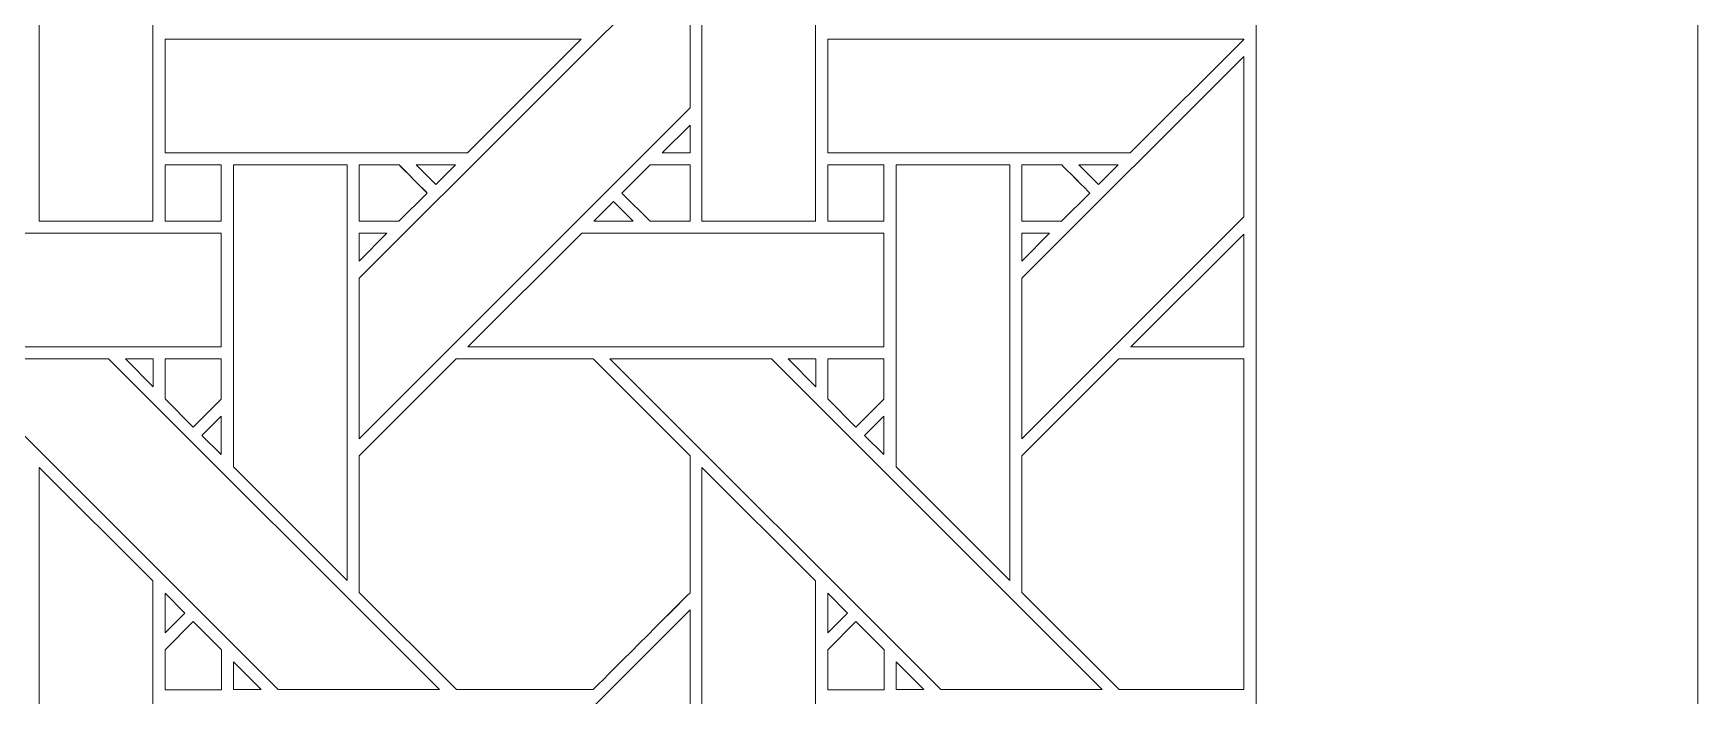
# Model space of a CAD drawing. Header units: inches. Extents: x 7.4 to 17.4, y 4.1 to 14.1.
# Drawn here: x 15 to 17.383, y 6.477 to 7.426 of the extents above; entities that cross this region are included whole.
import ezdxf

# ---------------------------------------------------------------- set-up
doc = ezdxf.new("R2010")
doc.units = ezdxf.units.IN
doc.header["$MEASUREMENT"] = 0
doc.layers.add('Design', color=7, linetype='Continuous', lineweight=0)

msp = doc.modelspace()

# ---------------------------------------------------------------- linework, layer by layer
at = {"layer": 'Design'}
for points, knots in [([(7.3829, 14.0948), (7.3829, 14.0948), (7.3829, 4.0948), (7.3829, 4.0948), (7.3829, 4.0948), (17.3829, 4.0948), (17.3829, 4.0948), (17.3829, 4.0948), (17.3829, 14.0948), (17.3829, 14.0948), (17.3829, 14.0948), (7.3829, 14.0948), (7.3829, 14.0948)], [0, 0, 0, 0, 1, 1, 1, 2, 2, 2, 3, 3, 3, 4, 4, 4, 4]), ([(8.0149, 13.4627), (8.0149, 13.4627), (8.0149, 4.7268), (8.0149, 4.7268), (8.0149, 4.7268), (16.7508, 4.7268), (16.7508, 4.7268), (16.7508, 4.7268), (16.7508, 13.4627), (16.7508, 13.4627), (16.7508, 13.4627), (8.0149, 13.4627), (8.0149, 13.4627)], [0, 0, 0, 0, 1, 1, 1, 2, 2, 2, 3, 3, 3, 4, 4, 4, 4]), ([(15.0087, 7.157), (15.0087, 7.157), (15.0087, 7.7528), (15.0087, 7.7528), (15.0087, 7.7528), (15.1714, 7.5906), (15.1714, 7.5906), (15.1714, 7.5906), (15.1714, 7.157), (15.1714, 7.157), (15.1714, 7.157), (15.0087, 7.157), (15.0087, 7.157)], [0, 0, 0, 0, 1, 1, 1, 2, 2, 2, 3, 3, 3, 4, 4, 4, 4]), ([(15.9574, 7.157), (15.9574, 7.157), (15.9574, 7.7528), (15.9574, 7.7528), (15.9574, 7.7528), (16.1201, 7.5906), (16.1201, 7.5906), (16.1201, 7.5906), (16.1201, 7.157), (16.1201, 7.157), (16.1201, 7.157), (15.9574, 7.157), (15.9574, 7.157)], [0, 0, 0, 0, 1, 1, 1, 2, 2, 2, 3, 3, 3, 4, 4, 4, 4]), ([(15.4666, 6.8455), (15.4666, 6.8455), (15.4666, 7.0756), (15.4666, 7.0756), (15.4666, 7.0756), (15.9403, 7.5492), (15.9403, 7.5492), (15.9403, 7.5492), (15.9403, 7.3192), (15.9403, 7.3192), (15.9403, 7.3192), (15.4666, 6.8455), (15.4666, 6.8455)], [0, 0, 0, 0, 1, 1, 1, 2, 2, 2, 3, 3, 3, 4, 4, 4, 4]), ([(15.6217, 7.255), (15.6217, 7.255), (15.1887, 7.255), (15.1887, 7.255), (15.1887, 7.255), (15.1887, 7.4177), (15.1887, 7.4177), (15.1887, 7.4177), (15.7844, 7.4177), (15.7844, 7.4177), (15.7844, 7.4177), (15.6217, 7.255), (15.6217, 7.255)], [0, 0, 0, 0, 1, 1, 1, 2, 2, 2, 3, 3, 3, 4, 4, 4, 4]), ([(16.7329, 7.4174), (16.7329, 7.4174), (16.5704, 7.255), (16.5704, 7.255), (16.5704, 7.255), (16.1375, 7.255), (16.1375, 7.255), (16.1375, 7.255), (16.1375, 7.4177), (16.1375, 7.4177), (16.1375, 7.4177), (16.7329, 7.4177), (16.7329, 7.4177), (16.7329, 7.4177), (16.7329, 7.4174), (16.7329, 7.4174)], [0, 0, 0, 0, 1, 1, 1, 2, 2, 2, 3, 3, 3, 4, 4, 4, 5, 5, 5, 5]), ([(16.4153, 6.8455), (16.4153, 6.8455), (16.4153, 7.0756), (16.4153, 7.0756), (16.4153, 7.0756), (16.7329, 7.3931), (16.7329, 7.3931), (16.7329, 7.3931), (16.7329, 7.1631), (16.7329, 7.1631), (16.7329, 7.1631), (16.4153, 6.8455), (16.4153, 6.8455)], [0, 0, 0, 0, 1, 1, 1, 2, 2, 2, 3, 3, 3, 4, 4, 4, 4]), ([(15.9403, 7.2948), (15.9403, 7.2948), (15.9403, 7.255), (15.9403, 7.255), (15.9403, 7.255), (15.9005, 7.255), (15.9005, 7.255), (15.9005, 7.255), (15.9403, 7.2948), (15.9403, 7.2948)], [0, 0, 0, 0, 1, 1, 1, 2, 2, 2, 3, 3, 3, 3]), ([(15.1887, 7.2377), (15.1887, 7.2377), (15.269, 7.2377), (15.269, 7.2377), (15.269, 7.2377), (15.269, 7.1569), (15.269, 7.1569), (15.269, 7.1569), (15.1887, 7.1569), (15.1887, 7.1569), (15.1887, 7.1569), (15.1887, 7.2377), (15.1887, 7.2377)], [0, 0, 0, 0, 1, 1, 1, 2, 2, 2, 3, 3, 3, 4, 4, 4, 4]), ([(15.1887, 7.1569), (15.1887, 7.1569), (15.1887, 7.2377), (15.1887, 7.2377), (15.1887, 7.2377), (15.269, 7.2377), (15.269, 7.2377), (15.269, 7.2377), (15.269, 7.1569), (15.269, 7.1569), (15.269, 7.1569), (15.1887, 7.1569), (15.1887, 7.1569)], [0, 0, 0, 0, 1, 1, 1, 2, 2, 2, 3, 3, 3, 4, 4, 4, 4]), ([(15.2865, 6.8055), (15.2865, 6.8055), (15.2865, 7.2377), (15.2865, 7.2377), (15.2865, 7.2377), (15.4494, 7.2377), (15.4494, 7.2377), (15.4494, 7.2377), (15.4494, 6.6426), (15.4494, 6.6426), (15.4494, 6.6426), (15.2865, 6.8055), (15.2865, 6.8055)], [0, 0, 0, 0, 1, 1, 1, 2, 2, 2, 3, 3, 3, 4, 4, 4, 4]), ([(15.5237, 7.2377), (15.5288, 7.2326), (15.5596, 7.2018), (15.564, 7.1974), (15.564, 7.1974), (15.5236, 7.1569), (15.5236, 7.1569), (15.5236, 7.1569), (15.4666, 7.1569), (15.4666, 7.1569), (15.4666, 7.1569), (15.4666, 7.2377), (15.4666, 7.2377), (15.4666, 7.2377), (15.5237, 7.2377), (15.5237, 7.2377)], [0, 0, 0, 0, 1, 1, 1, 2, 2, 2, 3, 3, 3, 4, 4, 4, 5, 5, 5, 5]), ([(15.564, 7.1974), (15.564, 7.1974), (15.5236, 7.1569), (15.5236, 7.1569), (15.5236, 7.1569), (15.4666, 7.1569), (15.4666, 7.1569), (15.4666, 7.1569), (15.4666, 7.2377), (15.4666, 7.2377), (15.4666, 7.2377), (15.5237, 7.2377), (15.5237, 7.2377), (15.5293, 7.2322), (15.564, 7.1974), (15.564, 7.1974)], [0, 0, 0, 0, 1, 1, 1, 2, 2, 2, 3, 3, 3, 4, 4, 4, 5, 5, 5, 5]), ([(15.548, 7.2377), (15.548, 7.2377), (15.6045, 7.2377), (15.6045, 7.2377), (15.6045, 7.2377), (15.5762, 7.2096), (15.5762, 7.2096), (15.5762, 7.2096), (15.548, 7.2377), (15.548, 7.2377)], [0, 0, 0, 0, 1, 1, 1, 2, 2, 2, 3, 3, 3, 3]), ([(15.8832, 7.1569), (15.8832, 7.1569), (15.8428, 7.1973), (15.8428, 7.1973), (15.8428, 7.1973), (15.8832, 7.2377), (15.8832, 7.2377), (15.8832, 7.2377), (15.9403, 7.2377), (15.9403, 7.2377), (15.9403, 7.2377), (15.9403, 7.1569), (15.9403, 7.1569), (15.9403, 7.1569), (15.8832, 7.1569), (15.8832, 7.1569)], [0, 0, 0, 0, 1, 1, 1, 2, 2, 2, 3, 3, 3, 4, 4, 4, 5, 5, 5, 5]), ([(15.9403, 7.1569), (15.9403, 7.1569), (15.8832, 7.1569), (15.8832, 7.1569), (15.8832, 7.1569), (15.8428, 7.1973), (15.8428, 7.1973), (15.8428, 7.1973), (15.8832, 7.2377), (15.8832, 7.2377), (15.8832, 7.2377), (15.9403, 7.2377), (15.9403, 7.2377), (15.9403, 7.2377), (15.9403, 7.1569), (15.9403, 7.1569)], [0, 0, 0, 0, 1, 1, 1, 2, 2, 2, 3, 3, 3, 4, 4, 4, 5, 5, 5, 5]), ([(16.1375, 7.2377), (16.1375, 7.2377), (16.2177, 7.2377), (16.2177, 7.2377), (16.2177, 7.2377), (16.2177, 7.1569), (16.2177, 7.1569), (16.2177, 7.1569), (16.1375, 7.1569), (16.1375, 7.1569), (16.1375, 7.1569), (16.1375, 7.2377), (16.1375, 7.2377)], [0, 0, 0, 0, 1, 1, 1, 2, 2, 2, 3, 3, 3, 4, 4, 4, 4]), ([(16.1375, 7.1569), (16.1375, 7.1569), (16.1375, 7.2377), (16.1375, 7.2377), (16.1375, 7.2377), (16.2177, 7.2377), (16.2177, 7.2377), (16.2177, 7.2377), (16.2177, 7.1569), (16.2177, 7.1569), (16.2177, 7.1569), (16.1375, 7.1569), (16.1375, 7.1569)], [0, 0, 0, 0, 1, 1, 1, 2, 2, 2, 3, 3, 3, 4, 4, 4, 4]), ([(16.3982, 6.6426), (16.3982, 6.6426), (16.2352, 6.8055), (16.2352, 6.8055), (16.2352, 6.8055), (16.2352, 7.2377), (16.2352, 7.2377), (16.2352, 7.2377), (16.3982, 7.2377), (16.3982, 7.2377), (16.3982, 7.2377), (16.3982, 6.6426), (16.3982, 6.6426)], [0, 0, 0, 0, 1, 1, 1, 2, 2, 2, 3, 3, 3, 4, 4, 4, 4]), ([(16.4724, 7.2377), (16.4775, 7.2326), (16.5083, 7.2018), (16.5127, 7.1974), (16.5127, 7.1974), (16.4723, 7.1569), (16.4723, 7.1569), (16.4723, 7.1569), (16.4153, 7.1569), (16.4153, 7.1569), (16.4153, 7.1569), (16.4153, 7.2377), (16.4153, 7.2377), (16.4153, 7.2377), (16.4724, 7.2377), (16.4724, 7.2377)], [0, 0, 0, 0, 1, 1, 1, 2, 2, 2, 3, 3, 3, 4, 4, 4, 5, 5, 5, 5]), ([(16.4153, 7.1569), (16.4153, 7.1569), (16.4153, 7.2377), (16.4153, 7.2377), (16.4153, 7.2377), (16.4724, 7.2377), (16.4724, 7.2377), (16.4777, 7.2324), (16.5085, 7.2016), (16.5127, 7.1974), (16.5127, 7.1974), (16.4723, 7.1569), (16.4723, 7.1569), (16.4723, 7.1569), (16.4153, 7.1569), (16.4153, 7.1569)], [0, 0, 0, 0, 1, 1, 1, 2, 2, 2, 3, 3, 3, 4, 4, 4, 5, 5, 5, 5]), ([(16.4967, 7.2377), (16.4967, 7.2377), (16.5532, 7.2377), (16.5532, 7.2377), (16.5532, 7.2377), (16.5249, 7.2096), (16.5249, 7.2096), (16.5249, 7.2096), (16.4967, 7.2377), (16.4967, 7.2377)], [0, 0, 0, 0, 1, 1, 1, 2, 2, 2, 3, 3, 3, 3]), ([(15.8307, 7.1852), (15.8307, 7.1852), (15.8589, 7.157), (15.8589, 7.157), (15.8589, 7.157), (15.8024, 7.157), (15.8024, 7.157), (15.8024, 7.157), (15.8307, 7.1852), (15.8307, 7.1852)], [0, 0, 0, 0, 1, 1, 1, 2, 2, 2, 3, 3, 3, 3]), ([(15.269, 7.1398), (15.269, 7.1398), (15.269, 6.977), (15.269, 6.977), (15.269, 6.977), (14.6737, 6.977), (14.6737, 6.977), (14.6737, 6.977), (14.8365, 7.1398), (14.8365, 7.1398), (14.8365, 7.1398), (15.269, 7.1398), (15.269, 7.1398)], [0, 0, 0, 0, 1, 1, 1, 2, 2, 2, 3, 3, 3, 4, 4, 4, 4]), ([(15.5064, 7.1398), (15.5064, 7.1398), (15.4666, 7.1), (15.4666, 7.1), (15.4666, 7.1), (15.4666, 7.1398), (15.4666, 7.1398), (15.4666, 7.1398), (15.5064, 7.1398), (15.5064, 7.1398)], [0, 0, 0, 0, 1, 1, 1, 2, 2, 2, 3, 3, 3, 3]), ([(16.2177, 7.1398), (16.2177, 7.1398), (16.2177, 6.977), (16.2177, 6.977), (16.2177, 6.977), (15.6224, 6.977), (15.6224, 6.977), (15.6224, 6.977), (15.7853, 7.1398), (15.7853, 7.1398), (15.7853, 7.1398), (16.2177, 7.1398), (16.2177, 7.1398)], [0, 0, 0, 0, 1, 1, 1, 2, 2, 2, 3, 3, 3, 4, 4, 4, 4]), ([(16.4551, 7.1398), (16.4551, 7.1398), (16.4153, 7.1), (16.4153, 7.1), (16.4153, 7.1), (16.4153, 7.1398), (16.4153, 7.1398), (16.4153, 7.1398), (16.4551, 7.1398), (16.4551, 7.1398)], [0, 0, 0, 0, 1, 1, 1, 2, 2, 2, 3, 3, 3, 3]), ([(16.5711, 6.977), (16.5711, 6.977), (16.7329, 7.1387), (16.7329, 7.1387), (16.7329, 7.1387), (16.7329, 6.977), (16.7329, 6.977), (16.7329, 6.977), (16.5711, 6.977), (16.5711, 6.977)], [0, 0, 0, 0, 1, 1, 1, 2, 2, 2, 3, 3, 3, 3]), ([(15.3506, 6.4862), (15.3506, 6.4862), (14.877, 6.9599), (14.877, 6.9599), (14.877, 6.9599), (15.1079, 6.9599), (15.1079, 6.9599), (15.1079, 6.9599), (15.5816, 6.4862), (15.5816, 6.4862), (15.5816, 6.4862), (15.3506, 6.4862), (15.3506, 6.4862)], [0, 0, 0, 0, 1, 1, 1, 2, 2, 2, 3, 3, 3, 4, 4, 4, 4]), ([(15.1715, 6.9599), (15.1715, 6.9599), (15.1715, 6.92), (15.1715, 6.92), (15.1715, 6.92), (15.1321, 6.9599), (15.1321, 6.9599), (15.1321, 6.9599), (15.1715, 6.9599), (15.1715, 6.9599)], [0, 0, 0, 0, 1, 1, 1, 2, 2, 2, 3, 3, 3, 3]), ([(15.269, 6.9599), (15.269, 6.9599), (15.269, 6.9023), (15.269, 6.9023), (15.269, 6.9023), (15.2291, 6.8623), (15.2291, 6.8623), (15.2291, 6.8623), (15.1887, 6.9027), (15.1887, 6.9027), (15.1887, 6.9027), (15.1887, 6.9599), (15.1887, 6.9599), (15.1887, 6.9599), (15.269, 6.9599), (15.269, 6.9599)], [0, 0, 0, 0, 1, 1, 1, 2, 2, 2, 3, 3, 3, 4, 4, 4, 5, 5, 5, 5]), ([(15.2291, 6.8623), (15.2291, 6.8623), (15.1887, 6.9027), (15.1887, 6.9027), (15.1887, 6.9027), (15.1887, 6.9599), (15.1887, 6.9599), (15.1887, 6.9599), (15.269, 6.9599), (15.269, 6.9599), (15.269, 6.9599), (15.269, 6.9023), (15.269, 6.9023), (15.269, 6.9023), (15.2291, 6.8623), (15.2291, 6.8623)], [0, 0, 0, 0, 1, 1, 1, 2, 2, 2, 3, 3, 3, 4, 4, 4, 5, 5, 5, 5]), ([(15.6053, 6.9598), (15.6053, 6.9598), (15.8015, 6.9598), (15.8015, 6.9598), (15.8015, 6.9598), (15.9403, 6.8211), (15.9403, 6.8211), (15.9403, 6.8211), (15.9403, 6.6249), (15.9403, 6.6249), (15.9225, 6.607), (15.8105, 6.4952), (15.8016, 6.4862), (15.8016, 6.4862), (15.6058, 6.4862), (15.6058, 6.4862), (15.6058, 6.4862), (15.4666, 6.6255), (15.4666, 6.6255), (15.4666, 6.6255), (15.4666, 6.8211), (15.4666, 6.8211), (15.4666, 6.8211), (15.6053, 6.9598), (15.6053, 6.9598)], [0, 0, 0, 0, 1, 1, 1, 2, 2, 2, 3, 3, 3, 4, 4, 4, 5, 5, 5, 6, 6, 6, 7, 7, 7, 8, 8, 8, 8]), ([(15.9403, 6.6249), (15.9223, 6.6069), (15.8105, 6.4951), (15.8016, 6.4862), (15.8016, 6.4862), (15.6058, 6.4862), (15.6058, 6.4862), (15.6058, 6.4862), (15.4666, 6.6255), (15.4666, 6.6255), (15.4666, 6.6255), (15.4666, 6.8211), (15.4666, 6.8211), (15.4666, 6.8211), (15.6053, 6.9598), (15.6053, 6.9598), (15.6053, 6.9598), (15.8015, 6.9598), (15.8015, 6.9598), (15.8015, 6.9598), (15.9403, 6.8211), (15.9403, 6.8211), (15.9403, 6.8211), (15.9403, 6.6249), (15.9403, 6.6249)], [0, 0, 0, 0, 1, 1, 1, 2, 2, 2, 3, 3, 3, 4, 4, 4, 5, 5, 5, 6, 6, 6, 7, 7, 7, 8, 8, 8, 8]), ([(16.2993, 6.4862), (16.2993, 6.4862), (15.8257, 6.9599), (15.8257, 6.9599), (15.8257, 6.9599), (16.0567, 6.9599), (16.0567, 6.9599), (16.0567, 6.9599), (16.5303, 6.4862), (16.5303, 6.4862), (16.5303, 6.4862), (16.2993, 6.4862), (16.2993, 6.4862)], [0, 0, 0, 0, 1, 1, 1, 2, 2, 2, 3, 3, 3, 4, 4, 4, 4]), ([(16.1202, 6.9599), (16.1202, 6.9599), (16.1202, 6.9201), (16.1202, 6.9201), (16.1202, 6.9201), (16.0808, 6.9599), (16.0808, 6.9599), (16.0808, 6.9599), (16.1202, 6.9599), (16.1202, 6.9599)], [0, 0, 0, 0, 1, 1, 1, 2, 2, 2, 3, 3, 3, 3]), ([(16.2177, 6.9599), (16.2177, 6.9599), (16.2177, 6.9023), (16.2177, 6.9023), (16.2177, 6.9023), (16.1778, 6.8623), (16.1778, 6.8623), (16.1778, 6.8623), (16.1375, 6.9027), (16.1375, 6.9027), (16.1375, 6.9027), (16.1375, 6.9599), (16.1375, 6.9599), (16.1375, 6.9599), (16.2177, 6.9599), (16.2177, 6.9599)], [0, 0, 0, 0, 1, 1, 1, 2, 2, 2, 3, 3, 3, 4, 4, 4, 5, 5, 5, 5]), ([(16.1778, 6.8623), (16.1778, 6.8623), (16.1375, 6.9027), (16.1375, 6.9027), (16.1375, 6.9027), (16.1375, 6.9599), (16.1375, 6.9599), (16.1375, 6.9599), (16.2177, 6.9599), (16.2177, 6.9599), (16.2177, 6.9599), (16.2177, 6.9023), (16.2177, 6.9023), (16.2177, 6.9023), (16.1778, 6.8623), (16.1778, 6.8623)], [0, 0, 0, 0, 1, 1, 1, 2, 2, 2, 3, 3, 3, 4, 4, 4, 5, 5, 5, 5]), ([(16.554, 6.9598), (16.554, 6.9598), (16.7329, 6.9598), (16.7329, 6.9598), (16.7329, 6.9598), (16.7329, 6.4862), (16.7329, 6.4862), (16.7329, 6.4862), (16.5546, 6.4862), (16.5546, 6.4862), (16.5546, 6.4862), (16.4153, 6.6255), (16.4153, 6.6255), (16.4153, 6.6255), (16.4153, 6.8211), (16.4153, 6.8211), (16.4153, 6.8211), (16.554, 6.9598), (16.554, 6.9598)], [0, 0, 0, 0, 1, 1, 1, 2, 2, 2, 3, 3, 3, 4, 4, 4, 5, 5, 5, 6, 6, 6, 6]), ([(16.7329, 6.4862), (16.7329, 6.4862), (16.5546, 6.4862), (16.5546, 6.4862), (16.5546, 6.4862), (16.4153, 6.6255), (16.4153, 6.6255), (16.4153, 6.6255), (16.4153, 6.8211), (16.4153, 6.8211), (16.4153, 6.8211), (16.554, 6.9598), (16.554, 6.9598), (16.554, 6.9598), (16.7329, 6.9598), (16.7329, 6.9598), (16.7329, 6.9598), (16.7329, 6.4862), (16.7329, 6.4862)], [0, 0, 0, 0, 1, 1, 1, 2, 2, 2, 3, 3, 3, 4, 4, 4, 5, 5, 5, 6, 6, 6, 6]), ([(15.269, 6.878), (15.269, 6.878), (15.269, 6.8229), (15.269, 6.8229), (15.269, 6.8229), (15.2412, 6.8503), (15.2412, 6.8503), (15.2412, 6.8503), (15.269, 6.878), (15.269, 6.878)], [0, 0, 0, 0, 1, 1, 1, 2, 2, 2, 3, 3, 3, 3]), ([(16.2177, 6.878), (16.2177, 6.878), (16.2177, 6.8229), (16.2177, 6.8229), (16.2177, 6.8229), (16.1899, 6.8503), (16.1899, 6.8503), (16.1899, 6.8503), (16.2177, 6.878), (16.2177, 6.878)], [0, 0, 0, 0, 1, 1, 1, 2, 2, 2, 3, 3, 3, 3]), ([(15.0087, 6.2082), (15.0087, 6.2082), (15.0087, 6.8041), (15.0087, 6.8041), (15.0087, 6.8041), (15.1714, 6.6419), (15.1714, 6.6419), (15.1714, 6.6419), (15.1714, 6.2082), (15.1714, 6.2082), (15.1714, 6.2082), (15.0087, 6.2082), (15.0087, 6.2082)], [0, 0, 0, 0, 1, 1, 1, 2, 2, 2, 3, 3, 3, 4, 4, 4, 4]), ([(15.9574, 6.2082), (15.9574, 6.2082), (15.9574, 6.8041), (15.9574, 6.8041), (15.9574, 6.8041), (16.1201, 6.6419), (16.1201, 6.6419), (16.1201, 6.6419), (16.1201, 6.2082), (16.1201, 6.2082), (16.1201, 6.2082), (15.9574, 6.2082), (15.9574, 6.2082)], [0, 0, 0, 0, 1, 1, 1, 2, 2, 2, 3, 3, 3, 4, 4, 4, 4]), ([(15.1887, 6.5677), (15.1887, 6.5677), (15.1887, 6.6244), (15.1887, 6.6244), (15.1887, 6.6244), (15.2169, 6.5958), (15.2169, 6.5958), (15.2169, 6.5958), (15.1887, 6.5677), (15.1887, 6.5677)], [0, 0, 0, 0, 1, 1, 1, 2, 2, 2, 3, 3, 3, 3]), ([(16.1374, 6.5677), (16.1374, 6.5677), (16.1374, 6.6244), (16.1374, 6.6244), (16.1374, 6.6244), (16.1656, 6.5958), (16.1656, 6.5958), (16.1656, 6.5958), (16.1374, 6.5677), (16.1374, 6.5677)], [0, 0, 0, 0, 1, 1, 1, 2, 2, 2, 3, 3, 3, 3]), ([(15.4666, 5.8968), (15.4666, 5.8968), (15.4666, 6.1269), (15.4666, 6.1269), (15.4666, 6.1269), (15.9403, 6.6005), (15.9403, 6.6005), (15.9403, 6.6005), (15.9403, 6.3705), (15.9403, 6.3705), (15.9403, 6.3705), (15.4666, 5.8968), (15.4666, 5.8968)], [0, 0, 0, 0, 1, 1, 1, 2, 2, 2, 3, 3, 3, 4, 4, 4, 4]), ([(15.1887, 6.486), (15.1887, 6.486), (15.1887, 6.5433), (15.1887, 6.5433), (15.1887, 6.5433), (15.2291, 6.5836), (15.2291, 6.5836), (15.2291, 6.5836), (15.2694, 6.5433), (15.2694, 6.5433), (15.2694, 6.5433), (15.2694, 6.486), (15.2694, 6.486), (15.2694, 6.486), (15.1887, 6.486), (15.1887, 6.486)], [0, 0, 0, 0, 1, 1, 1, 2, 2, 2, 3, 3, 3, 4, 4, 4, 5, 5, 5, 5]), ([(15.2291, 6.5836), (15.2291, 6.5836), (15.2694, 6.5433), (15.2694, 6.5433), (15.2694, 6.5433), (15.2694, 6.486), (15.2694, 6.486), (15.2694, 6.486), (15.1887, 6.486), (15.1887, 6.486), (15.1887, 6.486), (15.1887, 6.5433), (15.1887, 6.5433), (15.1887, 6.5433), (15.2291, 6.5836), (15.2291, 6.5836)], [0, 0, 0, 0, 1, 1, 1, 2, 2, 2, 3, 3, 3, 4, 4, 4, 5, 5, 5, 5]), ([(16.1375, 6.486), (16.1375, 6.486), (16.1375, 6.5433), (16.1375, 6.5433), (16.1375, 6.5433), (16.1778, 6.5836), (16.1778, 6.5836), (16.1778, 6.5836), (16.2181, 6.5433), (16.2181, 6.5433), (16.2181, 6.5433), (16.2181, 6.486), (16.2181, 6.486), (16.2181, 6.486), (16.1375, 6.486), (16.1375, 6.486)], [0, 0, 0, 0, 1, 1, 1, 2, 2, 2, 3, 3, 3, 4, 4, 4, 5, 5, 5, 5]), ([(16.1778, 6.5836), (16.1778, 6.5836), (16.2181, 6.5433), (16.2181, 6.5433), (16.2181, 6.5433), (16.2181, 6.486), (16.2181, 6.486), (16.2181, 6.486), (16.1375, 6.486), (16.1375, 6.486), (16.1375, 6.486), (16.1375, 6.5433), (16.1375, 6.5433), (16.1375, 6.5433), (16.1778, 6.5836), (16.1778, 6.5836)], [0, 0, 0, 0, 1, 1, 1, 2, 2, 2, 3, 3, 3, 4, 4, 4, 5, 5, 5, 5]), ([(15.2866, 6.4862), (15.2866, 6.4862), (15.2866, 6.526), (15.2866, 6.526), (15.2866, 6.526), (15.3264, 6.4862), (15.3264, 6.4862), (15.3264, 6.4862), (15.2866, 6.4862), (15.2866, 6.4862)], [0, 0, 0, 0, 1, 1, 1, 2, 2, 2, 3, 3, 3, 3]), ([(16.2354, 6.4862), (16.2354, 6.4862), (16.2354, 6.526), (16.2354, 6.526), (16.2354, 6.526), (16.2751, 6.4862), (16.2751, 6.4862), (16.2751, 6.4862), (16.2354, 6.4862), (16.2354, 6.4862)], [0, 0, 0, 0, 1, 1, 1, 2, 2, 2, 3, 3, 3, 3])]:
    msp.add_open_spline(points, degree=3, knots=knots, dxfattribs=at)

doc.saveas('drawing.dxf')
